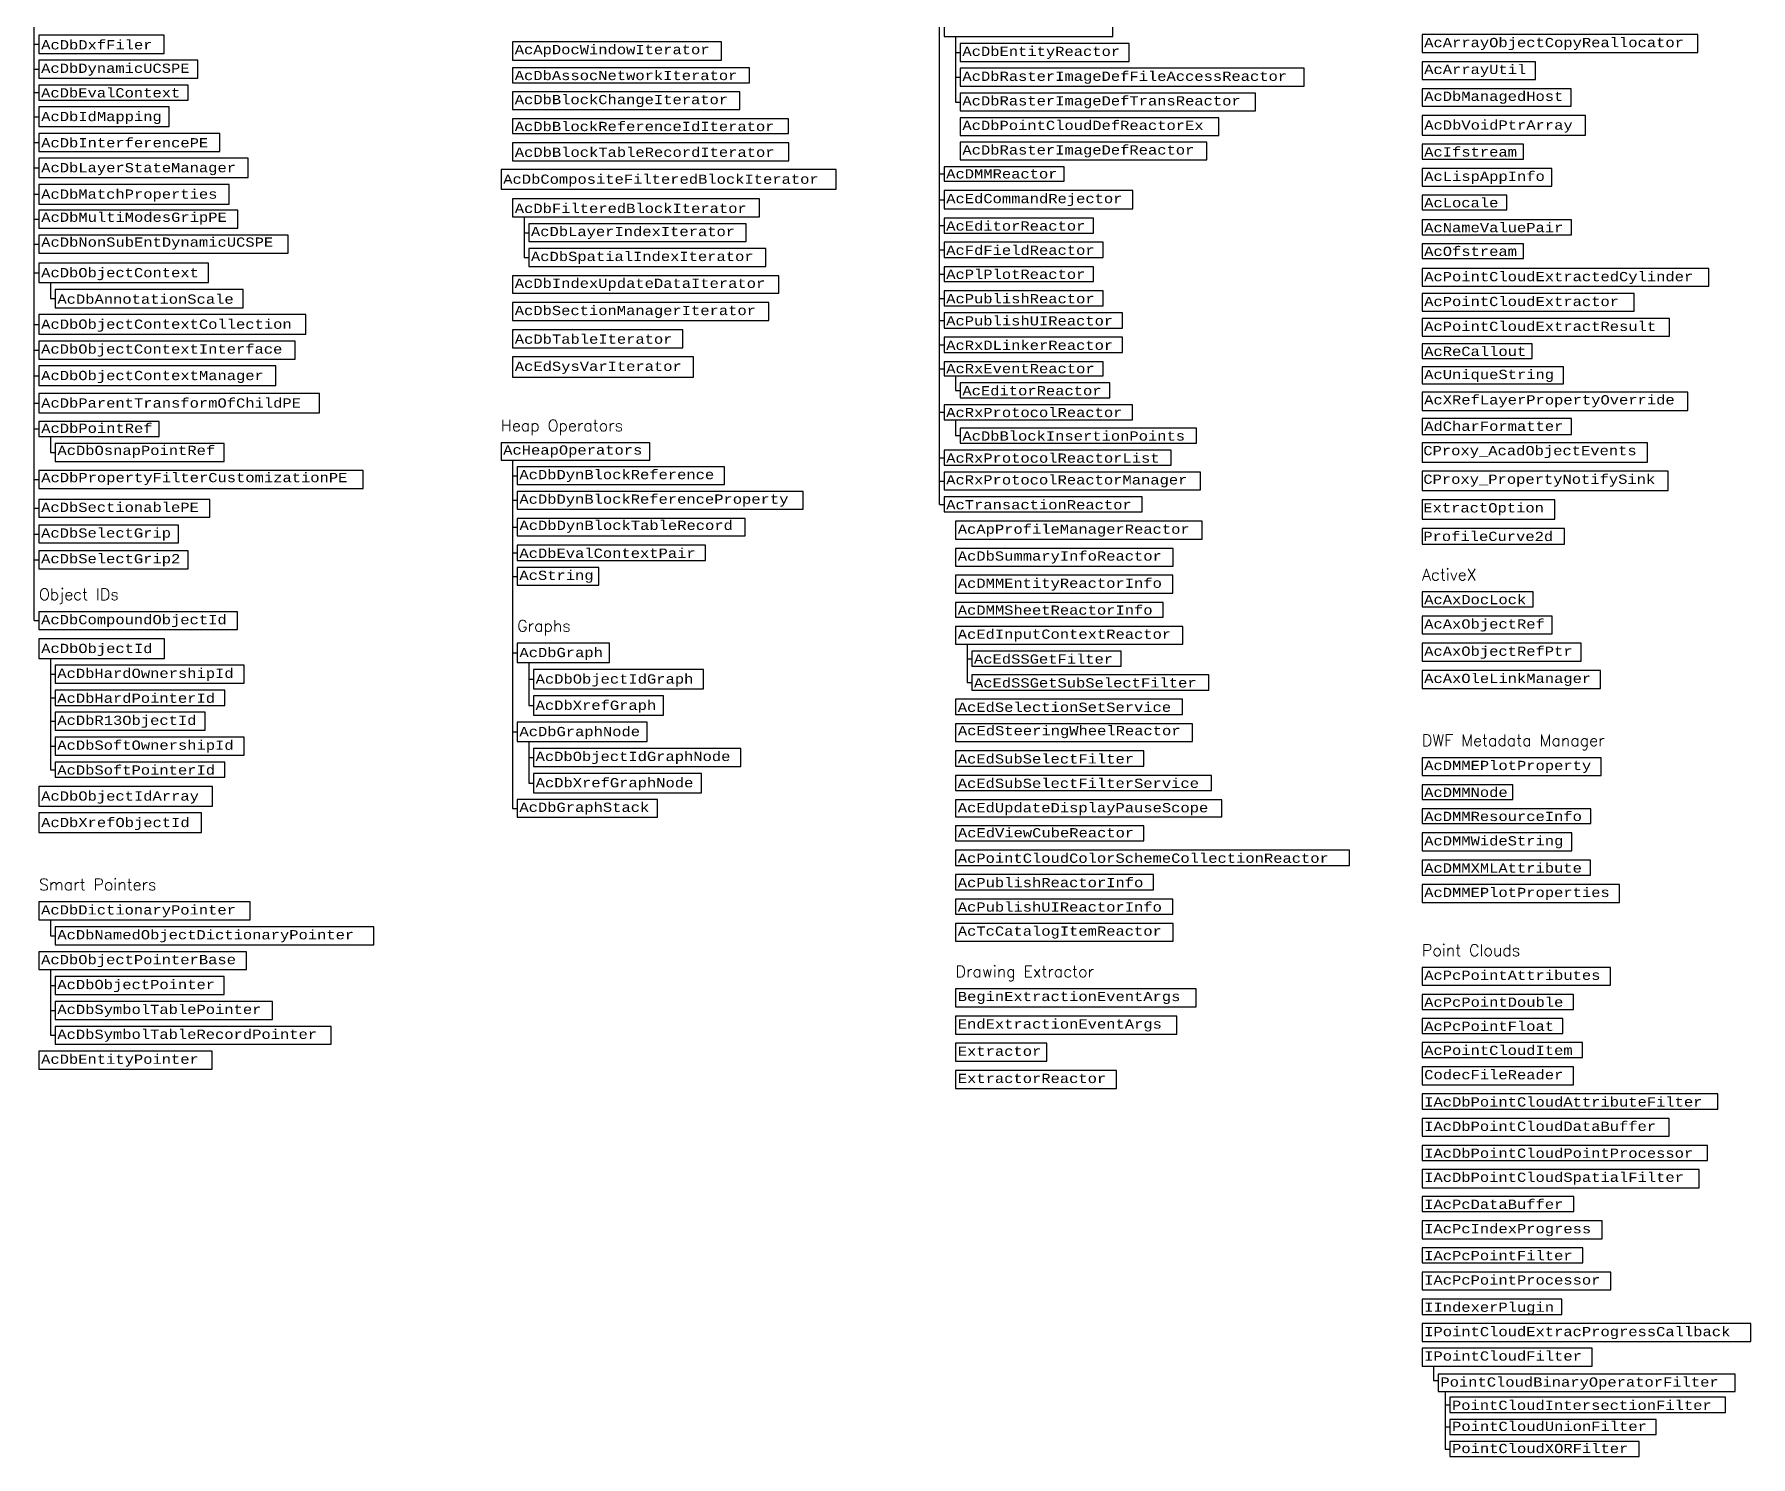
# Model space of a CAD drawing. Header units: inches. Extents: x 349 to 921, y -346 to 10.
# Drawn here: x 429 to 503.1, y -129 to -67.6 of the extents above; entities that cross this region are included whole.
import ezdxf

# ---------------------------------------------------------------- set-up
doc = ezdxf.new("R2010")
doc.units = ezdxf.units.IN
doc.header["$MEASUREMENT"] = 0
for name, color, linetype in [('ObjectARX 2009 Unmanaged classes', 7, 'Continuous'), ('ObjectARX 2010 Unmanaged classes', 7, 'Continuous'), ('Unmanaged classes', 7, 'Continuous'), ('Unmanaged classes w .NET Wrappers', 3, 'Continuous')]:
    doc.layers.add(name, color=color, linetype=linetype)
doc.styles.add('Categories', font='romanc.shx', dxfattribs={"height": 0.5})
doc.styles.get("Standard").update_dxf_attribs({"font": 'cour.ttf'})
doc.styles.add('Unmanaged', font='cour.ttf', dxfattribs={"height": 0.2})

msp = doc.modelspace()

# ---------------------------------------------------------------- linework, layer by layer
for p, q in [((428.968, -92.926), (428.968, -0.743)), ((468.078, -87.901), (468.078, -0.743)), ((428.968, -68.025), (429.168, -68.025)), ((468.778, -67.686), (468.778, -70.517)), ((468.778, -68.374), (468.978, -68.374)), ((428.968, -69.103), (429.168, -69.103)), ((468.778, -69.449), (468.978, -69.449)), ((428.968, -70.111), (429.168, -70.111)), ((428.968, -71.153), (429.168, -71.153)), ((468.778, -70.517), (468.978, -70.517)), ((428.968, -72.262), (429.168, -72.262)), ((428.968, -73.367), (429.168, -73.367)), ((468.078, -73.625), (468.278, -73.625)), ((468.078, -73.625), (468.278, -73.625)), ((468.078, -73.625), (468.278, -73.625)), ((428.968, -74.506), (429.168, -74.506)), ((468.078, -74.741), (468.278, -74.741)), ((428.968, -75.583), (429.168, -75.583)), ((450.134, -75.484), (450.134, -77.233)), ((450.134, -76.165), (450.334, -76.165)), ((468.078, -75.858), (468.278, -75.858)), ((428.968, -76.659), (429.168, -76.659)), ((468.078, -76.905), (468.278, -76.905)), ((450.134, -77.233), (450.334, -77.233)), ((428.968, -77.901), (429.168, -77.901)), ((429.668, -78.322), (429.668, -79.013)), ((468.078, -77.953), (468.278, -77.953)), ((429.668, -79.013), (429.868, -79.013)), ((468.078, -79), (468.278, -79)), ((468.078, -79.955), (468.278, -79.955)), ((428.968, -80.126), (429.168, -80.126)), ((428.968, -81.235), (429.168, -81.235)), ((468.078, -81.01), (468.278, -81.01)), ((468.078, -82.042), (468.278, -82.042)), ((428.968, -82.344), (429.168, -82.344)), ((468.778, -82.348), (468.778, -82.975)), ((468.778, -82.975), (468.978, -82.975)), ((428.968, -83.531), (429.168, -83.531)), ((468.078, -83.923), (468.278, -83.923)), ((468.778, -84.243), (468.778, -84.931)), ((428.968, -84.642), (429.168, -84.642)), ((429.668, -84.969), (429.668, -85.657)), ((468.778, -84.931), (468.978, -84.931)), ((429.668, -85.657), (429.868, -85.657)), ((449.634, -85.985), (449.634, -101.039)), ((468.078, -85.886), (468.278, -85.886)), ((449.634, -86.666), (449.834, -86.666)), ((428.968, -86.832), (429.168, -86.832)), ((468.078, -86.893), (468.278, -86.893)), ((428.968, -88.072), (429.168, -88.072)), ((449.634, -87.727), (449.834, -87.727)), ((468.078, -87.901), (468.278, -87.901)), ((449.634, -88.888), (449.834, -88.888)), ((428.968, -89.183), (429.168, -89.183)), ((428.968, -90.293), (429.168, -90.293)), ((449.634, -89.996), (449.834, -89.996)), ((449.634, -91.011), (449.834, -91.011)), ((428.968, -92.926), (429.168, -92.926)), ((428.968, -92.926), (429.168, -92.926)), ((469.278, -93.942), (469.278, -95.597)), ((429.668, -94.556), (429.668, -99.364)), ((449.634, -94.316), (449.834, -94.316)), ((450.334, -94.734), (450.334, -96.594)), ((469.278, -94.569), (469.478, -94.569)), ((429.668, -95.244), (429.868, -95.244)), ((450.334, -95.455), (450.534, -95.455)), ((469.278, -95.597), (469.478, -95.597)), ((429.668, -96.259), (429.868, -96.259)), ((450.334, -96.594), (450.534, -96.594)), ((429.668, -97.274), (429.868, -97.274)), ((449.634, -97.73), (449.834, -97.73)), ((429.668, -98.349), (429.868, -98.349)), ((450.334, -98.148), (450.334, -99.941)), ((429.668, -99.364), (429.868, -99.364)), ((450.334, -98.835), (450.534, -98.835)), ((450.334, -99.941), (450.534, -99.941)), ((449.634, -101.039), (449.834, -101.039)), ((429.668, -105.853), (429.668, -106.54)), ((429.668, -106.54), (429.868, -106.54)), ((429.668, -108.003), (429.668, -110.842)), ((429.668, -108.691), (429.868, -108.691)), ((429.668, -109.766), (429.868, -109.766)), ((429.668, -110.842), (429.868, -110.842)), ((489.431, -125.129), (489.431, -125.757)), ((489.431, -125.757), (489.631, -125.757)), ((489.931, -126.231), (489.931, -128.719)), ((489.931, -126.81), (490.131, -126.81)), ((489.931, -127.764), (490.131, -127.764)), ((489.931, -128.719), (490.131, -128.719))]:
    msp.add_line(p, q)
for points in [[(468.278, -66.91), (468.278, -67.686), (475.575, -67.686), (475.575, -66.91)], [(429.168, -67.633), (429.168, -68.416), (434.574, -68.416), (434.574, -67.633)], [(449.634, -67.922), (449.634, -68.707), (458.661, -68.707), (458.661, -67.922)], [(468.978, -67.986), (468.978, -68.761), (476.275, -68.761), (476.275, -67.986)], [(488.931, -67.604), (488.931, -68.38), (500.851, -68.38), (500.851, -67.604)], [(429.168, -68.716), (429.168, -69.491), (436.031, -69.491), (436.031, -68.716)], [(488.931, -68.78), (488.931, -69.541), (493.838, -69.541), (493.838, -68.78)], [(449.634, -69.042), (449.634, -69.682), (459.873, -69.682), (459.873, -69.042)], [(468.978, -69.061), (468.978, -69.837), (483.838, -69.837), (483.838, -69.061)], [(429.168, -69.791), (429.168, -70.431), (435.615, -70.431), (435.615, -69.791)], [(449.634, -70.082), (449.634, -70.843), (459.453, -70.843), (459.453, -70.082)], [(468.978, -70.137), (468.978, -70.898), (481.738, -70.898), (481.738, -70.137)], [(488.931, -69.941), (488.931, -70.702), (495.378, -70.702), (495.378, -69.941)], [(429.168, -70.731), (429.168, -71.574), (434.79, -71.574), (434.79, -70.731)], [(468.978, -71.198), (468.978, -71.959), (480.152, -71.959), (480.152, -71.198)], [(488.931, -71.102), (488.931, -71.944), (496.002, -71.944), (496.002, -71.102)], [(429.168, -71.874), (429.168, -72.649), (436.982, -72.649), (436.982, -71.874)], [(449.634, -71.243), (449.634, -71.884), (461.554, -71.884), (461.554, -71.243)], [(449.634, -72.284), (449.634, -73.059), (461.574, -73.059), (461.574, -72.284)], [(468.978, -72.259), (468.978, -73.02), (479.637, -73.02), (479.637, -72.259)], [(488.931, -72.344), (488.931, -72.985), (493.323, -72.985), (493.323, -72.344)], [(429.168, -72.949), (429.168, -73.785), (438.213, -73.785), (438.213, -72.949)], [(468.278, -73.32), (468.278, -73.931), (473.474, -73.931), (473.474, -73.32)], [(488.931, -73.385), (488.931, -74.16), (494.538, -74.16), (494.538, -73.385)], [(429.168, -74.085), (429.168, -74.928), (437.384, -74.928), (437.384, -74.085)], [(449.135, -73.439), (449.135, -74.282), (463.616, -74.282), (463.616, -73.439)], [(449.634, -74.702), (449.634, -75.484), (460.3, -75.484), (460.3, -74.702)], [(468.278, -74.346), (468.278, -75.137), (476.432, -75.137), (476.432, -74.346)], [(488.931, -74.541), (488.931, -75.181), (492.601, -75.181), (492.601, -74.541)], [(429.168, -75.195), (429.168, -75.97), (437.769, -75.97), (437.769, -75.195)], [(468.278, -75.53), (468.278, -76.185), (474.734, -76.185), (474.734, -75.53)], [(488.931, -75.601), (488.931, -76.255), (495.389, -76.255), (495.389, -75.601)], [(429.168, -76.271), (429.168, -77.047), (439.941, -77.047), (439.941, -76.271)], [(450.334, -75.784), (450.334, -76.545), (459.733, -76.545), (459.733, -75.784)], [(450.334, -76.845), (450.334, -77.621), (460.573, -77.621), (460.573, -76.845)], [(468.278, -76.578), (468.278, -77.232), (475.155, -77.232), (475.155, -76.578)], [(488.931, -76.641), (488.931, -77.281), (493.323, -77.281), (493.323, -76.641)], [(429.168, -77.479), (429.168, -78.322), (436.497, -78.322), (436.497, -77.479)], [(468.278, -77.632), (468.278, -78.273), (474.735, -78.273), (474.735, -77.632)], [(488.931, -77.716), (488.931, -78.478), (501.33, -78.478), (501.33, -77.716)], [(449.634, -78.021), (449.634, -78.782), (461.134, -78.782), (461.134, -78.021)], [(429.868, -78.622), (429.868, -79.405), (437.989, -79.405), (437.989, -78.622)], [(449.634, -79.182), (449.634, -79.957), (460.714, -79.957), (460.714, -79.182)], [(468.278, -78.673), (468.278, -79.327), (475.155, -79.327), (475.155, -78.673)], [(488.931, -78.791), (488.931, -79.553), (498.105, -79.553), (498.105, -78.791)], [(429.168, -79.705), (429.168, -80.547), (440.7, -80.547), (440.7, -79.705)], [(468.278, -79.627), (468.278, -80.282), (475.996, -80.282), (475.996, -79.627)], [(488.931, -79.867), (488.931, -80.628), (499.629, -80.628), (499.629, -79.867)], [(449.634, -80.357), (449.634, -81.132), (456.985, -81.132), (456.985, -80.357)], [(468.278, -80.682), (468.278, -81.337), (475.996, -81.337), (475.996, -80.682)], [(429.168, -80.847), (429.168, -81.623), (440.233, -81.623), (440.233, -80.847)], [(449.634, -81.532), (449.634, -82.407), (457.456, -82.407), (457.456, -81.532)], [(488.931, -80.963), (488.931, -81.603), (493.698, -81.603), (493.698, -80.963)], [(429.168, -81.923), (429.168, -82.765), (439.411, -82.765), (439.411, -81.923)], [(468.278, -81.737), (468.278, -82.348), (475.155, -82.348), (475.155, -81.737)], [(488.931, -81.96), (488.931, -82.699), (495.043, -82.699), (495.043, -81.96)], [(468.978, -82.648), (468.978, -83.303), (475.435, -83.303), (475.435, -82.648)], [(488.931, -83.056), (488.931, -83.843), (500.423, -83.843), (500.423, -83.056)], [(429.168, -83.11), (429.168, -83.953), (441.285, -83.953), (441.285, -83.11)], [(468.278, -83.603), (468.278, -84.243), (476.416, -84.243), (476.416, -83.603)], [(429.168, -84.314), (429.168, -84.969), (434.365, -84.969), (434.365, -84.314)], [(488.931, -84.196), (488.931, -84.89), (495.389, -84.89), (495.389, -84.196)], [(429.868, -85.269), (429.868, -86.044), (437.166, -86.044), (437.166, -85.269)], [(449.134, -85.244), (449.134, -85.985), (455.56, -85.985), (455.56, -85.244)], [(468.978, -84.604), (468.978, -85.258), (479.185, -85.258), (479.185, -84.604)], [(488.931, -85.236), (488.931, -86.071), (498.681, -86.071), (498.681, -85.236)], [(468.278, -85.558), (468.278, -86.213), (478.086, -86.213), (478.086, -85.558)], [(429.168, -86.444), (429.168, -87.22), (443.174, -87.22), (443.174, -86.444)], [(449.834, -86.285), (449.834, -87.046), (458.798, -87.046), (458.798, -86.285)], [(468.278, -86.513), (468.278, -87.274), (479.357, -87.274), (479.357, -86.513)], [(488.931, -86.471), (488.931, -87.306), (499.572, -87.306), (499.572, -86.471)], [(449.834, -87.346), (449.834, -88.107), (462.195, -88.107), (462.195, -87.346)], [(429.168, -87.685), (429.168, -88.46), (436.556, -88.46), (436.556, -87.685)], [(468.278, -87.574), (468.278, -88.229), (476.836, -88.229), (476.836, -87.574)], [(488.931, -87.706), (488.931, -88.542), (494.67, -88.542), (494.67, -87.706)], [(429.168, -88.795), (429.168, -89.57), (435.205, -89.57), (435.205, -88.795)], [(449.834, -88.507), (449.834, -89.268), (459.681, -89.268), (459.681, -88.507)], [(468.778, -88.629), (468.778, -89.404), (479.437, -89.404), (479.437, -88.629)], [(488.931, -88.942), (488.931, -89.622), (495.095, -89.622), (495.095, -88.942)], [(449.834, -89.668), (449.834, -90.323), (457.972, -90.323), (457.972, -89.668)], [(429.168, -89.905), (429.168, -90.681), (435.611, -90.681), (435.611, -89.905)], [(468.778, -89.804), (468.778, -90.565), (478.176, -90.565), (478.176, -89.804)], [(449.834, -90.623), (449.834, -91.398), (453.363, -91.398), (453.363, -90.623)], [(468.778, -90.965), (468.778, -91.74), (478.166, -91.74), (478.166, -90.965)], [(488.931, -91.686), (488.931, -92.326), (493.728, -92.326), (493.728, -91.686)], [(429.168, -92.538), (429.168, -93.313), (437.754, -93.313), (437.754, -92.538)], [(429.168, -92.538), (429.168, -93.313), (437.754, -93.313), (437.754, -92.538)], [(468.778, -92.14), (468.778, -92.781), (477.746, -92.781), (477.746, -92.14)], [(468.778, -93.181), (468.778, -93.942), (478.596, -93.942), (478.596, -93.181)], [(488.931, -92.726), (488.931, -93.502), (494.549, -93.502), (494.549, -92.726)], [(429.168, -93.713), (429.168, -94.556), (434.588, -94.556), (434.588, -93.713)], [(449.834, -93.898), (449.834, -94.734), (453.827, -94.734), (453.827, -93.898)], [(488.931, -93.902), (488.931, -94.677), (495.809, -94.677), (495.809, -93.902)], [(429.868, -94.856), (429.868, -95.631), (438.034, -95.631), (438.034, -94.856)], [(469.478, -94.242), (469.478, -94.897), (475.935, -94.897), (475.935, -94.242)], [(450.534, -95.034), (450.534, -95.877), (457.891, -95.877), (457.891, -95.034)], [(469.478, -95.269), (469.478, -95.924), (479.717, -95.924), (479.717, -95.269)], [(488.931, -95.077), (488.931, -95.853), (496.649, -95.853), (496.649, -95.077)], [(429.868, -95.931), (429.868, -96.586), (437.194, -96.586), (437.194, -95.931)], [(450.534, -96.177), (450.534, -97.012), (456.153, -97.012), (456.153, -96.177)], [(468.778, -96.324), (468.778, -96.979), (478.582, -96.979), (478.582, -96.324)], [(429.868, -96.886), (429.868, -97.662), (436.354, -97.662), (436.354, -96.886)], [(449.834, -97.312), (449.834, -98.148), (455.443, -98.148), (455.443, -97.312)], [(468.778, -97.379), (468.778, -98.154), (479.017, -98.154), (479.017, -97.379)], [(429.868, -97.962), (429.868, -98.737), (438.034, -98.737), (438.034, -97.962)], [(450.534, -98.448), (450.534, -99.223), (459.498, -99.223), (459.498, -98.448)], [(468.778, -98.554), (468.778, -99.209), (476.916, -99.209), (476.916, -98.554)], [(429.868, -99.037), (429.868, -99.692), (437.194, -99.692), (437.194, -99.037)], [(488.931, -98.853), (488.931, -99.614), (496.671, -99.614), (496.671, -98.853)], [(429.168, -100.092), (429.168, -100.934), (436.674, -100.934), (436.674, -100.092)], [(450.534, -99.523), (450.534, -100.359), (457.804, -100.359), (457.804, -99.523)], [(468.778, -99.609), (468.778, -100.263), (479.842, -100.263), (479.842, -99.609)], [(488.931, -100.014), (488.931, -100.654), (492.853, -100.654), (492.853, -100.014)], [(449.834, -100.659), (449.834, -101.42), (455.891, -101.42), (455.891, -100.659)], [(468.778, -100.663), (468.778, -101.399), (480.281, -101.399), (480.281, -100.663)], [(429.168, -101.234), (429.168, -102.077), (436.189, -102.077), (436.189, -101.234)], [(488.931, -101.054), (488.931, -101.694), (496.219, -101.694), (496.219, -101.054)], [(468.778, -101.79), (468.778, -102.445), (476.916, -102.445), (476.916, -101.79)], [(488.931, -102.094), (488.931, -102.87), (495.401, -102.87), (495.401, -102.094)], [(468.778, -102.845), (468.778, -103.5), (485.805, -103.5), (485.805, -102.845)], [(488.931, -103.27), (488.931, -103.924), (496.214, -103.924), (496.214, -103.27)], [(468.778, -103.9), (468.778, -104.554), (477.326, -104.554), (477.326, -103.9)], [(488.931, -104.324), (488.931, -105.1), (497.458, -105.1), (497.458, -104.324)], [(429.168, -105.077), (429.168, -105.853), (438.296, -105.853), (438.296, -105.077)], [(468.778, -104.954), (468.778, -105.609), (478.166, -105.609), (478.166, -104.954)], [(468.778, -106.009), (468.778, -106.77), (478.176, -106.77), (478.176, -106.009)], [(429.868, -106.153), (429.868, -106.928), (443.64, -106.928), (443.64, -106.153)], [(429.168, -107.228), (429.168, -108.003), (438.132, -108.003), (438.132, -107.228)], [(488.931, -107.918), (488.931, -108.679), (497.083, -108.679), (497.083, -107.918)], [(429.868, -108.303), (429.868, -109.079), (437.166, -109.079), (437.166, -108.303)], [(468.778, -108.834), (468.778, -109.61), (479.168, -109.61), (479.168, -108.834)], [(429.868, -109.379), (429.868, -110.154), (439.267, -110.154), (439.267, -109.379)], [(488.931, -109.079), (488.931, -109.719), (495.478, -109.719), (495.478, -109.079)], [(429.868, -110.454), (429.868, -111.229), (441.788, -111.229), (441.788, -110.454)], [(468.778, -110.01), (468.778, -110.785), (478.331, -110.785), (478.331, -110.01)], [(488.931, -110.119), (488.931, -110.759), (495.012, -110.759), (495.012, -110.119)], [(468.778, -111.185), (468.778, -111.96), (472.725, -111.96), (472.725, -111.185)], [(488.931, -111.159), (488.931, -111.8), (495.869, -111.8), (495.869, -111.159)], [(429.168, -111.529), (429.168, -112.305), (436.66, -112.305), (436.66, -111.529)], [(468.778, -112.36), (468.778, -113.136), (475.737, -113.136), (475.737, -112.36)], [(488.931, -112.2), (488.931, -112.975), (495.477, -112.975), (495.477, -112.2)], [(488.931, -113.375), (488.931, -114.03), (501.715, -114.03), (501.715, -113.375)], [(488.931, -114.43), (488.931, -115.205), (499.61, -115.205), (499.61, -114.43)], [(488.931, -115.605), (488.931, -116.246), (501.272, -116.246), (501.272, -115.605)], [(488.931, -116.646), (488.931, -117.431), (500.903, -117.431), (500.903, -116.646)], [(488.931, -117.799), (488.931, -118.453), (495.498, -118.453), (495.498, -117.799)], [(488.931, -118.853), (488.931, -119.629), (496.714, -119.629), (496.714, -118.853)], [(488.931, -120.029), (488.931, -120.669), (495.884, -120.669), (495.884, -120.029)], [(488.931, -121.069), (488.931, -121.844), (497.09, -121.844), (497.09, -121.069)], [(488.931, -122.244), (488.931, -122.899), (494.975, -122.899), (494.975, -122.244)], [(488.931, -123.299), (488.931, -124.075), (503.133, -124.075), (503.133, -123.299)], [(488.931, -124.354), (488.931, -125.129), (496.282, -125.129), (496.282, -124.354)], [(489.631, -125.479), (489.631, -126.231), (502.46, -126.231), (502.46, -125.479)], [(490.131, -126.482), (490.131, -127.137), (502.047, -127.137), (502.047, -126.482)], [(490.131, -127.437), (490.131, -128.092), (499.045, -128.092), (499.045, -127.437)], [(490.131, -128.392), (490.131, -129.046), (498.317, -129.046), (498.317, -128.392)]]:
    msp.add_lwpolyline(points, close=True)

# ---------------------------------------------------------------- texts
at = {"color": 1, "char_height": 0.5, "attachment_point": 1, "style": 'Categories'}
for s, insert, width in [('Heap Operators', (449.134, -84.244), 6.42598), ('ActiveX', (488.931, -90.686), 4.79624), ('Object IDs', (429.168, -91.538), 5.41932), ('Graphs', (449.834, -92.898), 4.77846), ('DWF Metadata Manager', (488.931, -97.85), 10.99971), ('Smart Pointers', (429.168, -104.077), 8.96376), ('Point Clouds', (488.931, -106.915), 10.99971), ('Drawing Extractor', (468.778, -107.834), 8.99225)]:
    msp.add_mtext(s, dxfattribs=dict(at, insert=insert, width=width))
at = {"layer": 'ObjectARX 2009 Unmanaged classes', "char_height": 0.4, "attachment_point": 1}
for s, insert in [('{\\Fcourier new;AcDbPointRef}', (429.268, -84.414)), ('{\\Fcourier new;AcDbOsnapPointRef}', (429.968, -85.369)), ('{\\Fcourier new;AcDbPropertyFilterCustomizationPE}', (429.268, -86.544)), ('{\\Fcourier new;AcDbDynBlockTableRecord}', (449.934, -88.607)), ('{\\Fcourier new;AcEdSteeringWheelReactor}', (468.878, -97.479)), ('{\\Fcourier new;AcEdViewCubeReactor}', (468.878, -101.89)), ('{\\Fcourier new|c0;PointCloudUnionFilter}', (490.231, -127.537)), ('{\\Fcourier new|c0;PointCloudXORFilter}', (490.231, -128.492))]:
    msp.add_mtext(s, dxfattribs=dict(at, insert=insert))
at = {"layer": 'ObjectARX 2010 Unmanaged classes', "style": 'Unmanaged'}
for s, p in [('AcDbAssocNetworkIterator', (449.729, -69.571)), ('AcDbCompoundObjectId', (429.263, -93.081))]:
    msp.add_text(s, height=0.4, dxfattribs=at).set_placement(p)
at = {"layer": 'Unmanaged classes', "style": 'Unmanaged'}
for s, p in [('AcApDocWindowIterator', (449.729, -68.451)), ('AcDbEntityReactor', (469.072, -68.529)), ('AcArrayObjectCopyReallocator', (489.026, -68.148)), ('AcDbDynamicUCSPE', (429.263, -69.259)), ('AcArrayUtil', (489.026, -69.309)), ('AcDbRasterImageDefFileAccessReactor', (469.072, -69.605)), ('AcDbEvalContext', (429.263, -70.32)), ('AcDbBlockChangeIterator', (449.729, -70.612)), ('AcDbRasterImageDefTransReactor', (469.072, -70.666)), ('AcDbManagedHost', (489.026, -70.47)), ('AcDbBlockReferenceIdIterator', (449.729, -71.773)), ('AcDbPointCloudDefReactorEx', (469.072, -71.727)), ('AcDbRasterImageDefReactor', (469.072, -72.788)), ('AcIfstream', (489.026, -72.874)), ('AcDMMReactor', (468.372, -73.82)), ('AcLispAppInfo', (489.026, -73.928)), ('AcEdCommandRejector', (468.372, -74.889)), ('AcLocale', (489.026, -75.07)), ('AcEditorReactor', (468.372, -76.074)), ('AcDbLayerIndexIterator', (450.429, -76.313)), ('AcNameValuePair', (489.026, -76.144)), ('AcDbSpatialIndexIterator', (450.429, -77.389)), ('AcFdFieldReactor', (468.372, -77.121)), ('AcOfstream', (489.026, -77.17)), ('AcPlPlotReactor', (468.372, -78.161)), ('AcPointCloudExtractedCylinder', (489.026, -78.26)), ('AcDbIndexUpdateDataIterator', (449.729, -78.55)), ('AcDbSectionManagerIterator', (449.729, -79.725)), ('AcPublishReactor', (468.372, -79.216)), ('AcPublishUIReactor', (468.372, -80.171)), ('AcRxDLinkerReactor', (468.372, -81.226)), ('AcDbObjectContextInterface', (429.263, -81.391)), ('AcReCallout', (489.026, -81.492)), ('AcRxEventReactor', (468.372, -82.237)), ('AcEditorReactor', (469.072, -83.192)), ('AcDbParentTransformOfChildPE', (429.266, -83.722)), ('AcRxProtocolReactor', (468.372, -84.132)), ('AcXRefLayerPropertyOverride', (489.026, -83.585)), ('AdCharFormatter', (489.026, -84.725)), ('AcDbBlockInsertionPoints', (469.072, -85.147)), ('AcHeapOperators', (449.229, -85.753)), ('AcRxProtocolReactorList', (468.372, -86.102)), ('CProxy_AcadObjectEvents', (488.988, -85.779)), ('AcDbDynBlockReference', (449.929, -86.814)), ('AcRxProtocolReactorManager', (468.372, -87.042)), ('CProxy_PropertyNotifySink', (488.988, -87.015)), ('AcDbDynBlockReferenceProperty', (449.929, -87.875)), ('AcDbSectionablePE', (429.263, -88.228)), ('AcTransactionReactor', (468.372, -88.117)), ('AcDbSelectGrip', (429.263, -89.338)), ('AcApProfileManagerReactor', (468.872, -89.172)), ('AcDbSelectGrip2', (429.263, -90.449)), ('AcDbEvalContextPair', (449.929, -90.212)), ('AcDbSummaryInfoReactor', (468.872, -90.333)), ('AcString', (449.929, -91.166)), ('AcDMMEntityReactorInfo', (468.872, -91.508)), ('AcAxDocLock', (489.026, -92.215)), ('AcDMMSheetReactorInfo', (468.872, -92.67)), ('AcEdInputContextReactor', (468.872, -93.71)), ('AcAxObjectRef', (489.026, -93.27)), ('AcAxObjectRefPtr', (489.026, -94.445)), ('AcEdSSGetFilter', (469.572, -94.785)), ('AcDbHardOwnershipId', (429.963, -95.4)), ('AcEdSSGetSubSelectFilter', (469.572, -95.813)), ('AcAxOleLinkManager', (489.026, -95.621)), ('AcDbHardPointerId', (429.963, -96.475)), ('AcDbR13ObjectId', (429.963, -97.43)), ('AcEdSelectionSetService', (468.872, -96.867)), ('AcDbSoftOwnershipId', (429.963, -98.505)), ('AcDbObjectIdGraphNode', (450.629, -98.991)), ('AcDbSoftPointerId', (429.963, -99.58)), ('AcEdSubSelectFilter', (468.872, -99.097)), ('AcDMMEPlotProperty', (489.026, -99.382)), ('AcEdSubSelectFilterService', (468.872, -100.152)), ('AcDMMNode', (489.026, -100.543)), ('AcDbGraphStack', (449.929, -101.188)), ('AcEdUpdateDisplayPauseScope', (468.872, -101.207)), ('AcDMMResourceInfo', (489.026, -101.583)), ('AcDMMWideString', (489.026, -102.638)), ('AcPointCloudColorSchemeCollectionReactor', (468.872, -103.388)), ('AcDMMXMLAttribute', (489.026, -103.813)), ('AcPublishReactorInfo', (468.872, -104.443)), ('AcDMMEPlotProperties', (489.026, -104.868)), ('AcDbDictionaryPointer', (429.263, -105.621)), ('AcPublishUIReactorInfo', (468.872, -105.498)), ('AcDbNamedObjectDictionaryPointer', (429.963, -106.696)), ('AcTcCatalogItemReactor', (468.872, -106.538)), ('AcDbObjectPointerBase', (429.263, -107.771)), ('AcPcPointAttributes', (489.026, -108.447)), ('AcDbObjectPointer', (429.963, -108.847)), ('AcDbSymbolTablePointer', (429.963, -109.922)), ('AcPcPointDouble', (489.026, -109.608)), ('AcPcPointFloat', (489.026, -110.648)), ('AcDbSymbolTableRecordPointer', (429.963, -110.997)), ('AcDbEntityPointer', (429.263, -112.073)), ('AcPointCloudItem', (489.026, -111.689)), ('CodecFileReader', (489.026, -112.743)), ('IAcDbPointCloudAttributeFilter', (489.026, -113.919)), ('IAcDbPointCloudDataBuffer', (489.026, -114.973)), ('IAcDbPointCloudPointProcessor', (489.026, -116.134)), ('IAcDbPointCloudSpatialFilter', (489.026, -117.175)), ('IAcPcDataBuffer', (489.026, -118.342)), ('IAcPcIndexProgress', (489.026, -119.397)), ('IAcPcPointFilter', (489.026, -120.558)), ('IAcPcPointProcessor', (489.026, -121.613)), ('IIndexerPlugin', (489.026, -122.788)), ('IPointCloudFilter', (489.026, -124.897)), ('PointCloudBinaryOperatorFilter', (489.726, -126.022)), ('PointCloudIntersectionFilter', (490.226, -127.026))]:
    msp.add_text(s, height=0.4, dxfattribs=at).set_placement(p)
at = {"layer": 'Unmanaged classes', "insert": (429.268, -76.371), "char_height": 0.4, "attachment_point": 1, "style": 'Unmanaged'}
msp.add_mtext('{\\Fcourier new|c0;AcDbNonSubEntDynamicUCSPE}', dxfattribs=at)
at = {"layer": 'Unmanaged classes w .NET Wrappers', "style": 'Unmanaged'}
for s, p in [('AcDbDxfFiler', (429.266, -68.245)), ('AcDbIdMapping', (429.266, -71.343)), ('AcDbVoidPtrArray', (489.029, -71.713)), ('AcDbInterferencePE', (429.266, -72.479)), ('AcDbBlockTableRecordIterator', (449.731, -72.888)), ('AcDbLayerStateManager', (429.266, -73.554)), ('AcDbCompositeFilteredBlockIterator', (449.232, -74.051)), ('AcDbMatchProperties', (429.266, -74.697)), ('AcDbFilteredBlockIterator', (449.731, -75.313)), ('AcDbObjectContext', (429.266, -78.091)), ('AcDbAnnotationScale', (429.966, -79.234)), ('AcPointCloudExtractor', (489.026, -79.335)), ('AcDbObjectContextCollection', (429.266, -80.316)), ('AcPointCloudExtractResult', (489.026, -80.41)), ('AcDbTableIterator', (449.731, -80.962)), ('AcDbObjectContextManager', (429.266, -82.534)), ('AcEdSysVarIterator', (449.731, -82.137)), ('AcUniqueString', (489.026, -82.489)), ('ExtractOption', (488.988, -88.25)), ('ProfileCurve2d', (488.988, -89.485)), ('AcDbObjectId', (429.266, -94.325)), ('AcDbGraph', (449.931, -94.503)), ('AcDbObjectIdGraph', (450.631, -95.646)), ('AcDbXrefGraph', (450.631, -96.781)), ('AcDbGraphNode', (449.931, -97.917)), ('AcDbXrefGraphNode', (450.631, -100.128)), ('AcDbObjectIdArray', (429.266, -100.703)), ('AcDbXrefObjectId', (429.266, -101.846)), ('BeginExtractionEventArgs ', (468.872, -109.363)), ('EndExtractionEventArgs ', (468.872, -110.553)), ('Extractor ', (468.872, -111.728)), ('ExtractorReactor ', (468.872, -112.904)), ('IPointCloudExtracProgressCallback', (489.026, -123.843))]:
    msp.add_text(s, height=0.4, dxfattribs=at).set_placement(p)
at = {"layer": 'Unmanaged classes w .NET Wrappers', "insert": (429.268, -75.295), "char_height": 0.4, "attachment_point": 1, "style": 'Unmanaged'}
msp.add_mtext('{\\Fcourier new|c0;AcDbMultiModesGripPE}', dxfattribs=at)

doc.saveas('drawing.dxf')
